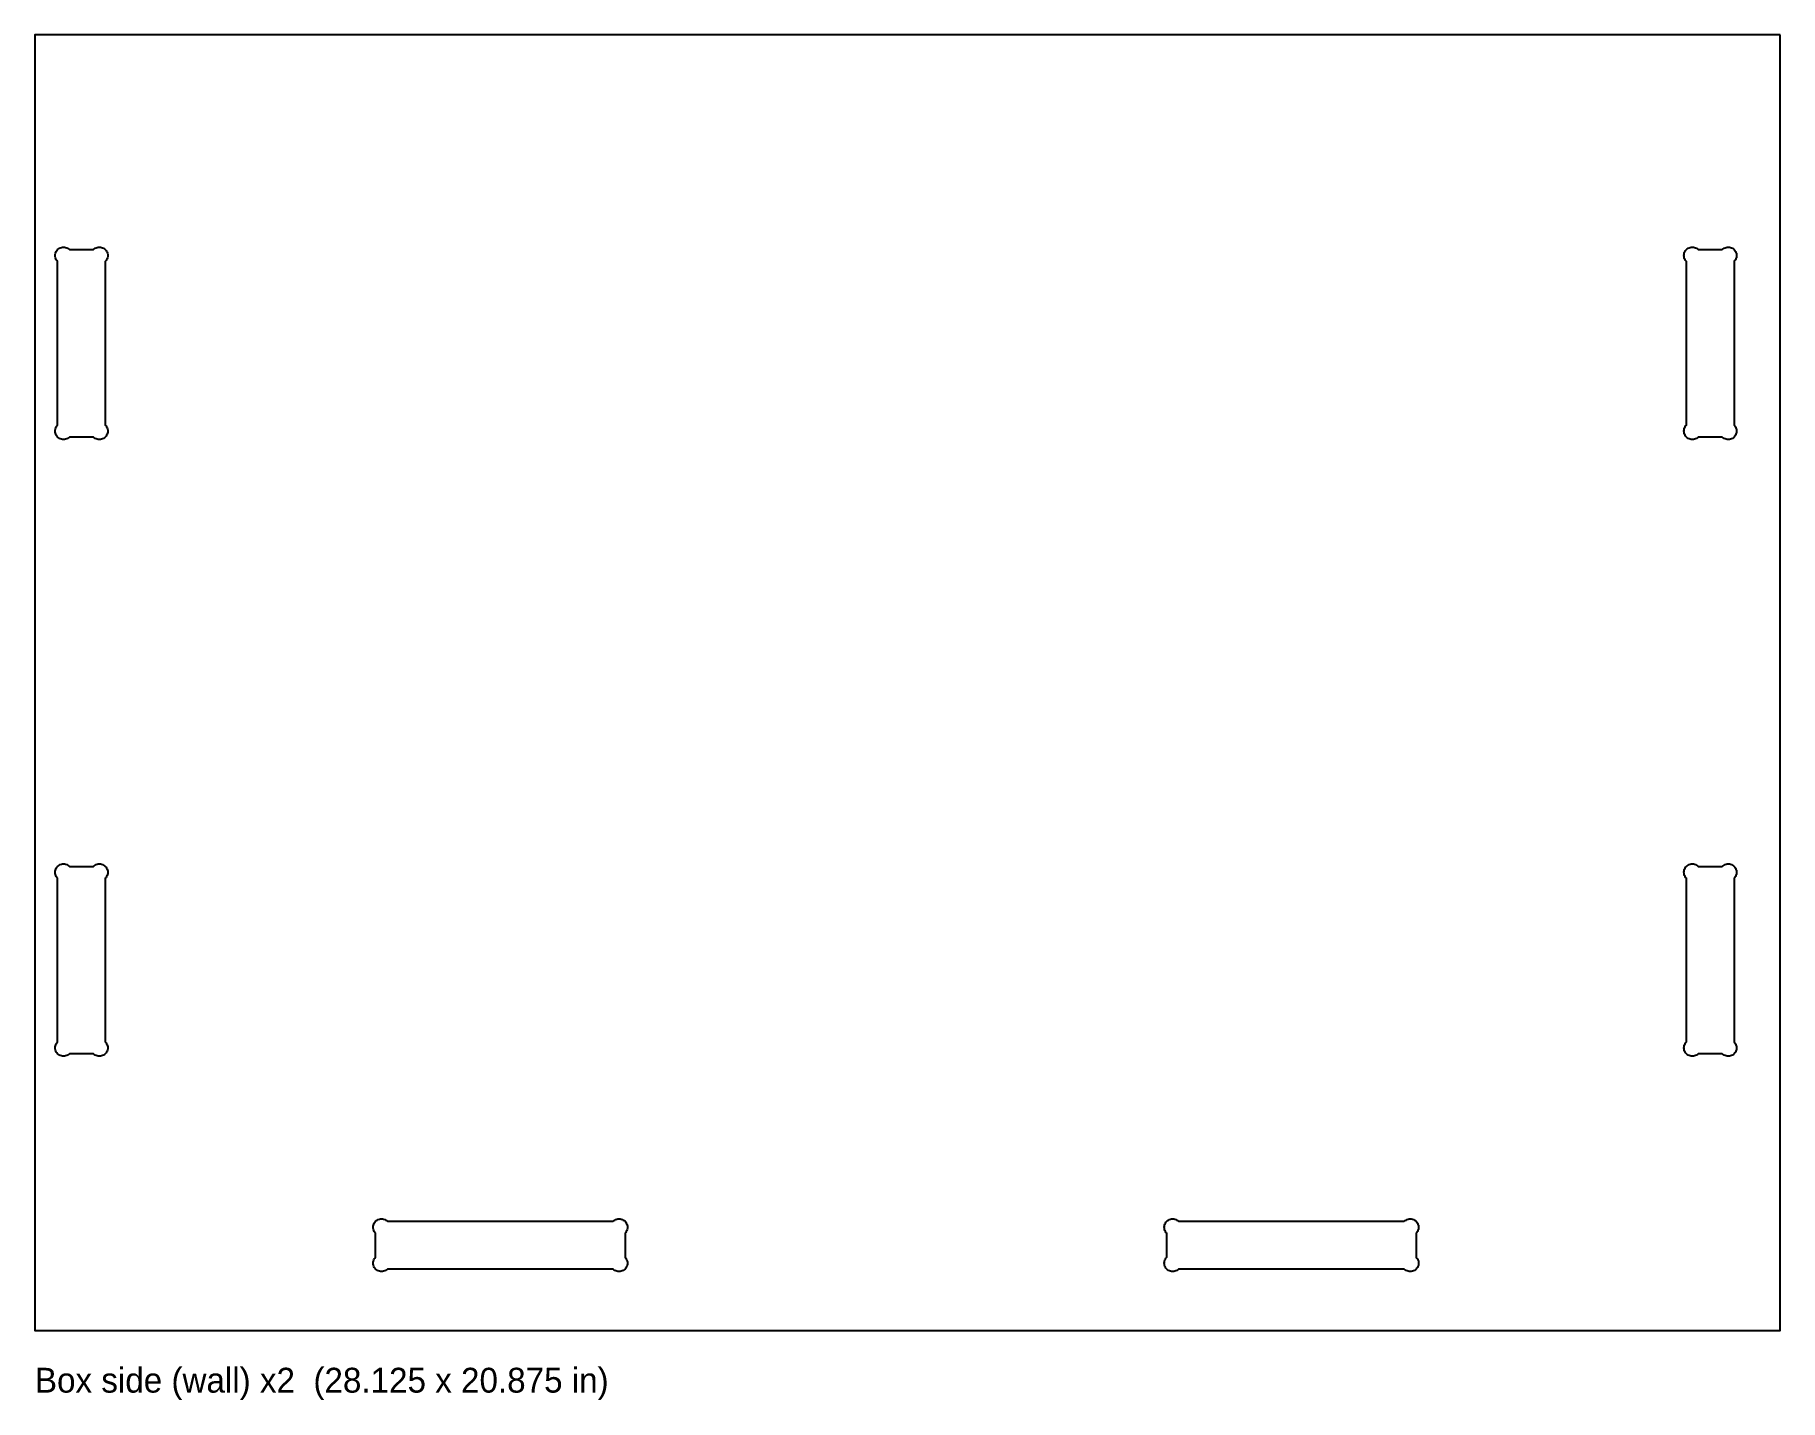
# Model space of a CAD drawing. Header units: inches. Extents: x 0 to 28.1, y -1.1 to 20.9.
import ezdxf

# ---------------------------------------------------------------- set-up
doc = ezdxf.new("R2010")
doc.units = ezdxf.units.IN
doc.header["$MEASUREMENT"] = 0
for name, color, linetype in [('CUT_INSIDE', 5, 'Continuous'), ('CUT_OUTSIDE', 1, 'Continuous'), ('LABEL', 3, 'Continuous')]:
    doc.layers.add(name, color=color, linetype=linetype)

msp = doc.modelspace()

# ---------------------------------------------------------------- linework, layer by layer
at = {"layer": 'CUT_INSIDE'}
for points in [[(0.512, 14.367), (0.495, 14.361), (0.478, 14.358), (0.46, 14.357), (0.443, 14.358), (0.426, 14.361), (0.409, 14.367), (0.393, 14.375), (0.378, 14.385), (0.365, 14.396), (0.353, 14.41), (0.344, 14.424), (0.336, 14.44), (0.33, 14.457), (0.327, 14.474), (0.325, 14.492), (0.327, 14.509), (0.33, 14.527), (0.336, 14.543), (0.344, 14.559), (0.353, 14.574), (0.365, 14.587), (0.365, 14.587), (0.365, 17.225), (0.353, 17.239), (0.344, 17.253), (0.336, 17.269), (0.33, 17.286), (0.327, 17.303), (0.325, 17.321), (0.327, 17.338), (0.33, 17.356), (0.336, 17.372), (0.344, 17.388), (0.353, 17.403), (0.365, 17.416), (0.378, 17.428), (0.393, 17.438), (0.409, 17.446), (0.426, 17.451), (0.443, 17.455), (0.46, 17.456), (0.478, 17.455), (0.495, 17.451), (0.512, 17.446), (0.528, 17.438), (0.543, 17.428), (0.556, 17.416), (0.944, 17.416), (0.957, 17.428), (0.972, 17.438), (0.988, 17.446), (1.005, 17.451), (1.022, 17.455), (1.04, 17.456), (1.057, 17.455), (1.074, 17.451), (1.091, 17.446), (1.107, 17.438), (1.122, 17.428), (1.135, 17.416), (1.147, 17.403), (1.156, 17.388), (1.164, 17.372), (1.17, 17.356), (1.173, 17.338), (1.175, 17.321), (1.173, 17.303), (1.17, 17.286), (1.164, 17.269), (1.156, 17.253), (1.147, 17.239), (1.135, 17.225), (1.135, 14.587), (1.147, 14.574), (1.156, 14.559), (1.164, 14.543), (1.17, 14.527), (1.173, 14.509), (1.175, 14.492), (1.173, 14.474), (1.17, 14.457), (1.164, 14.44), (1.156, 14.424), (1.147, 14.41), (1.135, 14.396), (1.122, 14.385), (1.107, 14.375), (1.091, 14.367), (1.074, 14.361), (1.057, 14.358), (1.04, 14.357), (1.022, 14.358), (1.005, 14.361), (0.988, 14.367), (0.972, 14.375), (0.957, 14.385), (0.944, 14.396), (0.556, 14.396), (0.543, 14.385), (0.528, 14.375)], [(26.762, 14.367), (26.745, 14.361), (26.728, 14.358), (26.71, 14.357), (26.693, 14.358), (26.676, 14.361), (26.659, 14.367), (26.643, 14.375), (26.628, 14.385), (26.615, 14.396), (26.603, 14.41), (26.594, 14.424), (26.586, 14.44), (26.58, 14.457), (26.577, 14.474), (26.575, 14.492), (26.577, 14.509), (26.58, 14.527), (26.586, 14.543), (26.594, 14.559), (26.603, 14.574), (26.615, 14.587), (26.615, 17.225), (26.603, 17.239), (26.594, 17.253), (26.586, 17.269), (26.58, 17.286), (26.577, 17.303), (26.575, 17.321), (26.577, 17.338), (26.58, 17.356), (26.586, 17.372), (26.594, 17.388), (26.603, 17.403), (26.615, 17.416), (26.628, 17.428), (26.643, 17.438), (26.659, 17.446), (26.676, 17.451), (26.693, 17.455), (26.71, 17.456), (26.728, 17.455), (26.745, 17.451), (26.762, 17.446), (26.778, 17.438), (26.793, 17.428), (26.806, 17.416), (27.194, 17.416), (27.207, 17.428), (27.222, 17.438), (27.238, 17.446), (27.255, 17.451), (27.272, 17.455), (27.29, 17.456), (27.307, 17.455), (27.324, 17.451), (27.341, 17.446), (27.357, 17.438), (27.372, 17.428), (27.385, 17.416), (27.397, 17.403), (27.406, 17.388), (27.414, 17.372), (27.42, 17.356), (27.423, 17.338), (27.425, 17.321), (27.423, 17.303), (27.42, 17.286), (27.414, 17.269), (27.406, 17.253), (27.397, 17.239), (27.385, 17.225), (27.385, 14.587), (27.397, 14.574), (27.406, 14.559), (27.414, 14.543), (27.42, 14.527), (27.423, 14.509), (27.425, 14.492), (27.423, 14.474), (27.42, 14.457), (27.414, 14.44), (27.406, 14.424), (27.397, 14.41), (27.385, 14.396), (27.372, 14.385), (27.357, 14.375), (27.341, 14.367), (27.324, 14.361), (27.307, 14.358), (27.29, 14.357), (27.272, 14.358), (27.255, 14.361), (27.238, 14.367), (27.222, 14.375), (27.207, 14.385), (27.194, 14.396), (26.806, 14.396), (26.793, 14.385), (26.778, 14.375)], [(0.512, 4.429), (0.495, 4.424), (0.478, 4.42), (0.46, 4.419), (0.443, 4.42), (0.426, 4.424), (0.409, 4.429), (0.393, 4.437), (0.378, 4.447), (0.365, 4.459), (0.353, 4.472), (0.344, 4.487), (0.336, 4.503), (0.33, 4.519), (0.327, 4.537), (0.325, 4.554), (0.327, 4.572), (0.33, 4.589), (0.336, 4.606), (0.344, 4.622), (0.353, 4.636), (0.365, 4.65), (0.365, 4.65), (0.365, 7.288), (0.353, 7.301), (0.344, 7.316), (0.336, 7.332), (0.33, 7.348), (0.327, 7.366), (0.325, 7.383), (0.327, 7.401), (0.33, 7.418), (0.336, 7.435), (0.344, 7.451), (0.353, 7.465), (0.365, 7.479), (0.378, 7.49), (0.393, 7.5), (0.409, 7.508), (0.426, 7.514), (0.443, 7.517), (0.46, 7.518), (0.478, 7.517), (0.495, 7.514), (0.512, 7.508), (0.528, 7.5), (0.543, 7.49), (0.556, 7.479), (0.944, 7.479), (0.957, 7.49), (0.972, 7.5), (0.988, 7.508), (1.005, 7.514), (1.022, 7.517), (1.04, 7.518), (1.057, 7.517), (1.074, 7.514), (1.091, 7.508), (1.107, 7.5), (1.122, 7.49), (1.135, 7.479), (1.147, 7.465), (1.156, 7.451), (1.164, 7.435), (1.17, 7.418), (1.173, 7.401), (1.175, 7.383), (1.173, 7.366), (1.17, 7.348), (1.164, 7.332), (1.156, 7.316), (1.147, 7.301), (1.135, 7.288), (1.135, 4.65), (1.147, 4.636), (1.156, 4.622), (1.164, 4.606), (1.17, 4.589), (1.173, 4.572), (1.175, 4.554), (1.173, 4.537), (1.17, 4.519), (1.164, 4.503), (1.156, 4.487), (1.147, 4.472), (1.135, 4.459), (1.122, 4.447), (1.107, 4.437), (1.091, 4.429), (1.074, 4.424), (1.057, 4.42), (1.04, 4.419), (1.022, 4.42), (1.005, 4.424), (0.988, 4.429), (0.972, 4.437), (0.957, 4.447), (0.944, 4.459), (0.556, 4.459), (0.543, 4.447), (0.528, 4.437)], [(26.778, 4.437), (26.762, 4.429), (26.745, 4.424), (26.728, 4.42), (26.71, 4.419), (26.693, 4.42), (26.676, 4.424), (26.659, 4.429), (26.643, 4.437), (26.628, 4.447), (26.615, 4.459), (26.603, 4.472), (26.594, 4.487), (26.586, 4.503), (26.58, 4.519), (26.577, 4.537), (26.575, 4.554), (26.577, 4.572), (26.58, 4.589), (26.586, 4.606), (26.594, 4.622), (26.603, 4.636), (26.615, 4.65), (26.615, 7.288), (26.603, 7.301), (26.594, 7.316), (26.586, 7.332), (26.58, 7.348), (26.577, 7.366), (26.575, 7.383), (26.577, 7.401), (26.58, 7.418), (26.586, 7.435), (26.594, 7.451), (26.603, 7.465), (26.615, 7.479), (26.628, 7.49), (26.643, 7.5), (26.659, 7.508), (26.676, 7.514), (26.693, 7.517), (26.71, 7.518), (26.728, 7.517), (26.745, 7.514), (26.762, 7.508), (26.778, 7.5), (26.793, 7.49), (26.806, 7.479), (27.194, 7.479), (27.207, 7.49), (27.222, 7.5), (27.238, 7.508), (27.255, 7.514), (27.272, 7.517), (27.29, 7.518), (27.307, 7.517), (27.324, 7.514), (27.341, 7.508), (27.357, 7.5), (27.372, 7.49), (27.385, 7.479), (27.397, 7.465), (27.406, 7.451), (27.414, 7.435), (27.42, 7.418), (27.423, 7.401), (27.425, 7.383), (27.423, 7.366), (27.42, 7.348), (27.414, 7.332), (27.406, 7.316), (27.397, 7.301), (27.385, 7.288), (27.385, 4.65), (27.397, 4.636), (27.406, 4.622), (27.414, 4.606), (27.42, 4.589), (27.423, 4.572), (27.425, 4.554), (27.423, 4.537), (27.42, 4.519), (27.414, 4.503), (27.406, 4.487), (27.397, 4.472), (27.385, 4.459), (27.372, 4.447), (27.357, 4.437), (27.341, 4.429), (27.324, 4.424), (27.307, 4.42), (27.29, 4.419), (27.272, 4.42), (27.255, 4.424), (27.238, 4.429), (27.222, 4.437), (27.207, 4.447), (27.194, 4.459), (26.806, 4.459), (26.793, 4.447)], [(5.653, 0.969), (5.637, 0.961), (5.62, 0.955), (5.603, 0.952), (5.585, 0.95), (5.568, 0.952), (5.551, 0.955), (5.534, 0.961), (5.518, 0.969), (5.503, 0.978), (5.49, 0.99), (5.49, 0.99), (5.478, 1.003), (5.469, 1.018), (5.461, 1.034), (5.455, 1.051), (5.452, 1.068), (5.45, 1.085), (5.452, 1.103), (5.455, 1.12), (5.461, 1.137), (5.469, 1.153), (5.478, 1.168), (5.49, 1.181), (5.49, 1.569), (5.478, 1.582), (5.469, 1.597), (5.461, 1.613), (5.455, 1.63), (5.452, 1.647), (5.45, 1.665), (5.452, 1.682), (5.455, 1.699), (5.461, 1.716), (5.469, 1.732), (5.478, 1.747), (5.49, 1.76), (5.49, 1.76), (5.503, 1.772), (5.518, 1.781), (5.534, 1.789), (5.551, 1.795), (5.568, 1.798), (5.585, 1.8), (5.603, 1.798), (5.62, 1.795), (5.637, 1.789), (5.653, 1.781), (5.668, 1.772), (5.681, 1.76), (9.319, 1.76), (9.332, 1.772), (9.347, 1.781), (9.363, 1.789), (9.38, 1.795), (9.397, 1.798), (9.415, 1.8), (9.432, 1.798), (9.449, 1.795), (9.466, 1.789), (9.482, 1.781), (9.497, 1.772), (9.51, 1.76), (9.522, 1.747), (9.531, 1.732), (9.539, 1.716), (9.545, 1.699), (9.548, 1.682), (9.55, 1.665), (9.548, 1.647), (9.545, 1.63), (9.539, 1.613), (9.531, 1.597), (9.522, 1.582), (9.51, 1.569), (9.51, 1.181), (9.522, 1.168), (9.531, 1.153), (9.539, 1.137), (9.545, 1.12), (9.548, 1.103), (9.55, 1.085), (9.548, 1.068), (9.545, 1.051), (9.539, 1.034), (9.531, 1.018), (9.522, 1.003), (9.51, 0.99), (9.51, 0.99), (9.497, 0.978), (9.482, 0.969), (9.466, 0.961), (9.449, 0.955), (9.432, 0.952), (9.415, 0.95), (9.397, 0.952), (9.38, 0.955), (9.363, 0.961), (9.347, 0.969), (9.332, 0.978), (9.319, 0.99), (5.681, 0.99), (5.668, 0.978)], [(18.387, 0.961), (18.37, 0.955), (18.353, 0.952), (18.335, 0.95), (18.318, 0.952), (18.301, 0.955), (18.284, 0.961), (18.268, 0.969), (18.253, 0.978), (18.24, 0.99), (18.24, 0.99), (18.228, 1.003), (18.219, 1.018), (18.211, 1.034), (18.205, 1.051), (18.202, 1.068), (18.2, 1.085), (18.202, 1.103), (18.205, 1.12), (18.211, 1.137), (18.219, 1.153), (18.228, 1.168), (18.24, 1.181), (18.24, 1.569), (18.228, 1.582), (18.219, 1.597), (18.211, 1.613), (18.205, 1.63), (18.202, 1.647), (18.2, 1.665), (18.202, 1.682), (18.205, 1.699), (18.211, 1.716), (18.219, 1.732), (18.228, 1.747), (18.24, 1.76), (18.24, 1.76), (18.253, 1.772), (18.268, 1.781), (18.284, 1.789), (18.301, 1.795), (18.318, 1.798), (18.335, 1.8), (18.353, 1.798), (18.37, 1.795), (18.387, 1.789), (18.403, 1.781), (18.418, 1.772), (18.431, 1.76), (22.069, 1.76), (22.082, 1.772), (22.097, 1.781), (22.113, 1.789), (22.13, 1.795), (22.147, 1.798), (22.165, 1.8), (22.182, 1.798), (22.199, 1.795), (22.216, 1.789), (22.232, 1.781), (22.247, 1.772), (22.26, 1.76), (22.272, 1.747), (22.281, 1.732), (22.289, 1.716), (22.295, 1.699), (22.298, 1.682), (22.3, 1.665), (22.298, 1.647), (22.295, 1.63), (22.289, 1.613), (22.281, 1.597), (22.272, 1.582), (22.26, 1.569), (22.26, 1.181), (22.272, 1.168), (22.281, 1.153), (22.289, 1.137), (22.295, 1.12), (22.298, 1.103), (22.3, 1.085), (22.298, 1.068), (22.295, 1.051), (22.289, 1.034), (22.281, 1.018), (22.272, 1.003), (22.26, 0.99), (22.26, 0.99), (22.247, 0.978), (22.232, 0.969), (22.216, 0.961), (22.199, 0.955), (22.182, 0.952), (22.165, 0.95), (22.147, 0.952), (22.13, 0.955), (22.113, 0.961), (22.097, 0.969), (22.082, 0.978), (22.069, 0.99), (18.431, 0.99), (18.418, 0.978), (18.403, 0.969)]]:
    msp.add_lwpolyline(points, close=True, dxfattribs=at)
at = {"layer": 'CUT_OUTSIDE'}
msp.add_lwpolyline([(28.125, 20.875), (0.385, 20.875), (0.375, 20.875), (0, 20.875), (0, 0), (0.375, 0), (0.385, 0), (28.125, 0)], close=True, dxfattribs=at)

# ---------------------------------------------------------------- texts
at = {"layer": 'LABEL'}
msp.add_text('Box side (wall) x2  (28.125 x 20.875 in)', height=0.4, dxfattribs=at).set_placement((0, -1))

doc.saveas('drawing.dxf')
